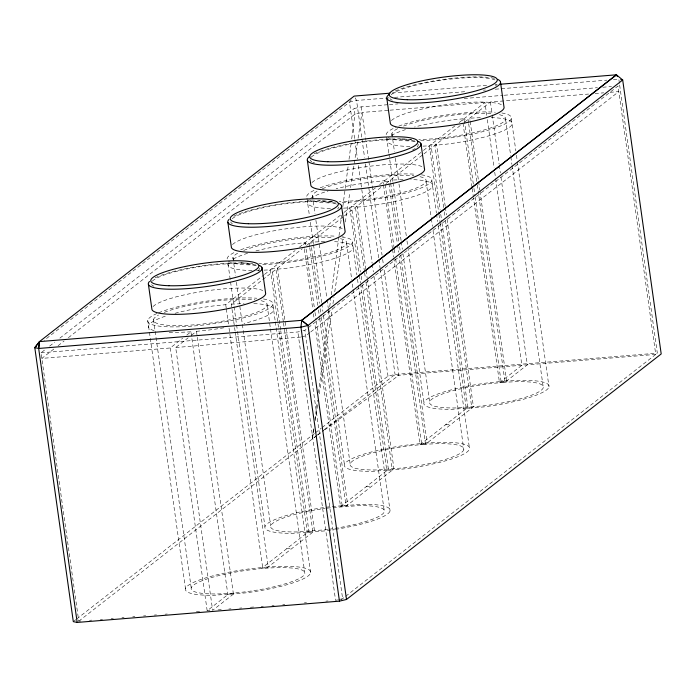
<?xml version="1.0" encoding="UTF-8"?>
<svg xmlns="http://www.w3.org/2000/svg" width="696" height="696" viewBox="0 0 696 696"><rect width="100%" height="100%" fill="white"/><g stroke="black" fill="none" stroke-linecap="round" stroke-linejoin="round"><path stroke-width="0.52" stroke-dasharray="3.48 2.61" d="M316.776 435.713L312.408 438.924L313.818 428.171M314.949 419.566L317.48 400.209M318.464 392.683L329.173 310.947M329.73 306.64L330.722 299.115M331.279 294.808L338.891 236.736M339.03 235.666L341.701 215.229M342.832 206.625L345.085 189.416M345.225 188.338L348.183 165.752M349.027 159.306L351.141 143.167M351.706 138.869L354.943 114.135L354.16 108.541L361.215 106.862L388.298 104.661M312.408 438.924L314.044 428.188M315.184 420.671L317.628 404.559M319.264 393.823L332.149 308.981M332.966 303.613L333.941 297.166M334.759 291.798L343.076 237.023M345.364 221.989L349.931 191.922M350.584 187.624L357.918 139.296M358.083 138.226L361.998 112.448L388.96 110.264M351.254 99.876L349.496 102.155L44.205 340.318M80.927 621.023L78.77 621.197L41.047 352.811L46.18 348.8M49.607 346.138L54.74 342.127M59.873 338.125L354.16 108.541M53.809 349.053L41.838 358.397L170.242 347.974L182.656 338.291M58.09 345.721L64.076 341.049M68.356 337.708L354.943 114.135L361.998 112.448M186.798 335.063L190.939 331.827L227.87 594.628M175.07 313.287A63.24 11.632 -8 0 1 214.342 305.831L225.739 304.683L263.662 275.094M264.506 274.433L295.069 250.595M299.341 247.263L343.137 213.098M343.972 212.437L375.396 187.929M379.668 184.597L422.603 151.102M423.446 150.44L454.862 125.933M459.134 122.6L484.938 102.469L486.748 115.345M170.242 347.974L207.173 610.775L228.436 594.184L233.9 593.74L212.637 610.331L175.705 347.53L188.172 337.804M191.504 335.211L196.489 331.313L207.886 330.165A63.24 11.632 -8 0 0 224.19 327.712M235.065 330.983L231.29 304.169L302.325 248.75M306.588 245.427L343.633 216.526M344.476 215.873L381.791 186.754M386.062 183.431L423.098 154.529M423.942 153.877L460.404 125.428M464.676 122.096L490.402 102.025L588.59 94.056M302.89 330.765L304.909 330.278L307.475 328.277M308.328 327.616L618.013 86.017L655.736 354.403L345.19 596.663M309.972 332.54L305.692 335.872L301.664 336.838M310.825 331.87L618.805 91.602L609.087 92.394M73.306 621.641L75.873 619.64M76.725 618.97L314.462 433.504M315.314 432.842L321.3 428.171M322.161 427.501L388.003 376.136L395.058 374.448L657.328 353.159L619.579 84.555M78.77 621.197L316.671 435.6M317.533 434.93L323.501 430.276M324.353 429.606L393.466 375.692L655.736 354.403M341.04 599.909L344.337 597.333M317.654 435.07L323.77 430.563M324.64 429.919L398.93 375.248L384.009 269.056M41.047 352.811L297.853 331.966L301.881 331M300.655 337.073L175.705 347.53M337.586 599.874L335.576 600.352L297.853 331.966M338.595 599.63L342.623 598.673L304.909 330.278M392.1 93.012L488.557 85.182M495.065 84.66L497.231 84.477M389.064 97.832L356.552 100.468L349.496 102.155L354.629 138.687M394.484 97.388L466.007 91.585M483.355 90.175L485.521 90.002M495.274 89.21L606.895 80.153M613.402 79.622L618.822 79.187L619.423 83.477M389.386 104.574L398.051 103.869M464.154 98.501L503.156 95.335M504.243 95.248L597.429 87.687M602.849 87.244L611.514 86.539M390.038 110.177L484.938 102.469M595.063 93.534L603.693 92.829M500.233 382.147L505.696 381.704M466.842 408.195L472.306 407.752M445.579 424.786L451.043 424.342M420.758 444.144L426.222 443.7M387.376 470.192L392.84 469.748M366.113 486.782L371.577 486.339M341.292 506.14L346.756 505.696M307.91 532.188L313.374 531.744M286.639 548.779L292.103 548.335M89.558 620.319L91.715 620.145M100.346 619.449L102.503 619.266M111.142 618.57L113.3 618.396M121.931 617.691L124.088 617.517M132.719 616.821L134.876 616.639M143.506 615.943L145.664 615.769M154.303 615.064L156.461 614.89M165.091 614.194L167.249 614.011M196.385 611.654L199.621 611.384M207.173 610.775L209.905 610.549M218.031 609.896L221.258 609.635M228.81 609.017L230.968 608.843M239.598 608.139L241.756 607.965M250.377 607.269L253.614 607.008M261.165 606.39L263.323 606.216M271.945 605.52L274.102 605.346M282.733 604.641L284.89 604.467M304.3 602.893L306.457 602.719M325.867 601.144L328.025 600.97M480.397 117.676L469.704 118.172L470 120.321M422.933 146.134L429.345 145.838L438.845 213.42M403.062 179.577L390.23 180.168L390.534 182.317M388.62 181.43L383.078 181.934L383.383 184.075M343.459 208.13L349.879 207.834L359.223 274.337M324.658 241.521L310.764 242.173L311.364 246.462M256.511 270.483L259.712 270.326M263.993 270.135L270.405 269.83L278.852 329.904M231.29 304.169L244.122 303.569M190.939 331.827L177.036 332.479A63.24 11.632 -8 0 1 167.423 332.34M355.125 97.84L356.552 100.468L361.833 138.078M511.299 118.529L515.849 150.936M516.458 155.234L517.206 160.593M517.363 161.663L549.013 386.924M505.566 119.251L510.699 155.756M510.847 156.826L511.899 164.343M512.056 165.422L543.289 387.646M490.402 102.025L492.055 113.831M492.211 114.901L499.145 164.239M499.293 165.317L500.346 172.826M500.955 177.115L527.333 364.826L505.026 382.226L478.639 194.515M487.348 119.634L494.134 167.901M494.734 172.19L495.491 177.558M495.639 178.628L521.87 365.269L499.484 382.73L473.55 198.238M470.157 121.391L478.448 180.386M478.596 181.465L479.805 190.043M479.953 191.113L506.636 380.973M468.547 122.653L468.095 119.434L462.553 119.938L472.045 187.511M468.695 123.723L477.134 183.787M477.291 184.866L478.491 193.445M473.341 184.118L464.145 118.694L452.757 119.843A63.24 11.632 -8 0 0 414.529 127.02M473.941 188.416L475.003 195.924M475.15 196.994L501.077 381.486M472.201 188.581L473.402 197.168M445.24 206.294L436.496 144.081L430.954 144.585L440.15 210.018M445.388 207.364L446.449 214.873M447.05 219.162L473.428 406.873L425.552 444.222L399.173 256.511M443.639 207.538L434.896 145.325L446.293 144.176A63.24 11.632 -8 0 0 507.723 128.456A63.24 11.632 -8 0 0 490.167 117.554M444.248 211.828L444.848 216.117M445.449 220.406L471.836 408.126M440.751 214.307L441.812 221.815M441.96 222.885L467.886 407.377L420.01 444.727L393.779 258.094M438.993 214.49L440.046 221.998M440.203 223.068L466.277 408.639M431.825 180.534L436.383 212.933M436.531 214.011L437.593 221.519M438.193 225.809L469.548 448.92M426.1 181.256L431.224 217.752M431.381 218.822L432.433 226.339M433.034 230.637L463.814 449.642M391.909 133.58L394.475 151.824M395.38 158.27L398.399 179.742M398.999 184.031L406.394 236.64M406.995 240.929L429.632 401.966M388.768 152.763L386.176 134.302A63.24 11.632 -8 0 1 396.172 127.159M388.925 153.833L392.84 181.726M392.996 182.796L401.131 240.72M401.288 241.79L402.34 249.299M402.94 253.588L423.899 402.688M390.682 183.387L398.973 242.382M399.582 246.68L400.183 250.969M400.783 255.258L427.161 442.969M388.925 183.57L397.364 243.644M397.512 244.714L398.573 252.222M394.171 248.263L384.679 180.69L373.282 181.839A63.24 11.632 -8 0 0 336.116 188.738M394.327 249.333L395.076 254.701M395.685 258.99L421.611 443.483M383.531 185.153L392.422 248.437M392.579 249.507L393.631 257.015M361.215 106.862L365.47 137.121M365.618 138.191L368.784 160.715M368.932 161.794L382.052 255.11M382.652 259.399L383.409 264.767M361.99 139.148L364.556 157.418M365.461 163.864L378.746 258.407M378.902 259.486L380.112 268.082M380.26 269.152L395.058 374.448M354.786 139.757L357.5 159.097M358.405 165.544L372.151 263.314M372.299 264.393L373.361 271.91M373.961 276.208L388.003 376.136M365.922 269.361L357.031 206.077L351.489 206.581L360.685 272.014M366.07 270.431L367.131 277.939M367.279 279.018L393.962 468.869L346.086 506.218L319.708 318.507M364.478 271.684L355.43 207.321L366.827 206.173A63.24 11.632 -8 0 0 428.257 190.452A63.24 11.632 -8 0 0 410.701 179.551M364.626 272.754L365.383 278.113M365.983 282.411L392.361 470.122M361.285 276.303L361.885 280.592M362.494 284.882L388.42 469.374L340.544 506.723L314.766 323.301M359.371 275.416L360.432 282.924M360.58 283.994L386.811 470.635M352.359 242.53L356.909 274.937M357.518 279.226L358.266 284.586M358.423 285.656L390.082 510.916M346.625 243.252L351.758 279.749M352.359 284.046L352.968 288.335M353.116 289.414L384.349 511.638M312.443 195.576L315.001 213.829M315.906 220.267L326.92 298.636M327.077 299.706L328.286 308.293M328.434 309.372L350.158 463.962M306.971 198.16L309.302 214.76M310.355 222.268L313.374 243.722M313.522 244.792L321.665 302.716M321.813 303.787L322.874 311.295M323.475 315.584L344.424 464.684M311.512 247.532L319.351 303.308M320.108 308.676L321.16 316.184M321.317 317.254L347.695 504.965M309.607 246.645L309.155 243.426L303.613 243.931L304.213 248.22M309.755 247.715L317.898 305.64M318.498 309.929L319.551 317.437M305.509 244.827L305.205 242.686L293.816 243.835A63.24 11.632 -8 0 0 253.509 251.569M306.11 249.116L314.853 311.329M315.01 312.408L316.062 319.916M316.21 320.986L342.145 505.479M304.361 249.29L312.808 309.363M313.409 313.652L314.009 317.941M283.35 321.874L275.964 269.317L287.352 268.169A63.24 11.632 -8 0 0 348.531 252.605A63.24 11.632 -8 0 0 332.27 241.582M283.498 322.953L312.895 532.118M280.61 329.721L272.014 268.578L277.556 268.073L314.496 530.865L267.281 567.701L261.818 568.145L308.954 531.37L280.758 330.791M279 330.974L307.336 532.631M272.893 304.526L275.181 320.839M275.329 321.917L310.607 572.912M267.16 305.248L270.326 327.79M270.474 328.86L304.874 573.635A57.446 10.571 -8 0 1 217.091 593.949A57.446 10.571 -8 0 1 222.172 574.8A57.446 10.571 -8 0 1 304.874 573.635M232.969 257.572L235.535 275.825M236.44 282.263L270.692 525.958M228.027 263.888L233.9 305.718M234.056 306.788L237.371 330.391M237.519 331.461L264.959 526.681M235.213 332.053L268.23 566.962M225.739 304.683L226.191 307.902M226.339 308.972L228.453 323.988M229.054 328.277L262.67 567.475M196.489 331.313L233.421 594.114M153.503 319.568L155.008 330.304M155.165 331.374L191.217 587.955M147.769 320.29L149.309 331.244M149.457 332.314L185.493 588.677M153.903 286.213A54.575 10.04 -8 0 1 151.571 284.586M152.285 281.193A54.575 10.04 -8 0 1 202.092 266.368A54.575 10.04 -8 0 1 256.537 265.915M259.19 268.151A54.575 10.04 -8 0 1 258.164 270.927M153.024 306.597A57.446 10.571 -8 0 1 205.459 290.998A57.446 10.571 -8 0 1 262.775 290.51M155.13 277.8A57.446 10.571 -8 0 1 252.77 263.749M263.436 298.975A63.24 11.632 -8 0 1 250.908 315.845A63.24 11.632 -8 0 1 168.989 326.842A63.24 11.632 -8 0 1 157.766 313.148M158.584 312.808A63.24 11.632 -8 0 1 256.85 298.227M253.814 303.613A63.24 11.632 -8 0 1 243.983 323.536M154.138 330.609A63.24 11.632 -8 0 1 167.005 315.645M261.009 300.681A57.446 10.571 -8 0 1 211.654 322.892A57.446 10.571 -8 0 1 158.497 315.036M164.256 312.4A57.446 10.571 -8 0 1 254.98 299.732M252.065 270.492A63.24 11.632 -8 0 1 229.297 261.879M233.169 259.095A63.24 11.632 -8 0 1 247.541 253.309M340.483 238.685A57.446 10.571 -8 0 1 327.912 253.161A57.446 10.571 -8 0 1 258.842 263.558M250.36 263.453A57.446 10.571 -8 0 1 239.12 262.14M234.143 260.191A57.446 10.571 -8 0 1 239.876 252.065M243.73 250.403A57.446 10.571 -8 0 1 332.053 237.527M328.825 529.282A57.446 10.571 -8 0 0 382.269 514.274A57.446 10.571 -8 0 0 358.475 505.644L330.452 507.749A57.446 10.571 -8 0 0 326.215 508.315M327.755 529.43A57.446 10.571 -8 0 1 324.588 529.847L296.566 531.953A57.446 10.571 -8 0 1 272.623 523.435A57.446 10.571 -8 0 1 325.145 508.463M233.847 216.178A57.446 10.571 -8 0 1 284.586 203.415A57.446 10.571 -8 0 1 335.437 202.353M338.726 207.025A54.575 10.04 -8 0 1 337.63 208.93M232.377 223.72A54.575 10.04 -8 0 1 230.724 221.972M232.273 218.701A54.575 10.04 -8 0 1 288.04 203.493A54.575 10.04 -8 0 1 338.343 205.537M232.499 244.6A57.446 10.571 -8 0 1 284.925 228.993A57.446 10.571 -8 0 1 342.241 228.514M341.91 236.823A63.24 11.632 -8 0 1 336.777 251.804A63.24 11.632 -8 0 1 261.818 264.715M255.719 264.889A63.24 11.632 -8 0 1 236.153 251.621M240.703 249.777A63.24 11.632 -8 0 1 336.316 236.231M335.559 529.351A63.24 11.632 -8 0 0 388.603 513.109A63.24 11.632 -8 0 0 361.598 504.322L330.748 506.636A63.24 11.632 -8 0 0 267.925 523.262A63.24 11.632 -8 0 0 293.442 533.275L324.293 530.961A63.24 11.632 -8 0 0 334.532 529.517M330.461 208.478A63.24 11.632 -8 0 1 308.772 199.882M310.459 198.473A63.24 11.632 -8 0 1 328.103 190.974M421.385 174.826A63.24 11.632 -8 0 1 416.251 189.808A63.24 11.632 -8 0 1 341.284 202.719M335.194 202.893A63.24 11.632 -8 0 1 309.372 199.978M306.71 196.298A63.24 11.632 -8 0 1 314.601 190.095M320.177 187.781A63.24 11.632 -8 0 1 415.79 174.235M419.949 176.688A57.446 10.571 -8 0 1 407.795 191.035A57.446 10.571 -8 0 1 339.274 201.544M331.827 201.527A57.446 10.571 -8 0 1 318.585 200.144M313.618 198.195A57.446 10.571 -8 0 1 318.359 190.556M322.344 188.746A57.446 10.571 -8 0 1 413.92 175.74M415.216 148.465A54.575 10.04 -8 0 1 412.467 150.066M314.514 162.812A54.575 10.04 -8 0 1 312.843 162.22M311.843 161.724A54.575 10.04 -8 0 1 310.19 159.976M311.216 157.2A54.575 10.04 -8 0 1 361.033 142.376A54.575 10.04 -8 0 1 415.477 141.923M418.131 144.159A54.575 10.04 -8 0 1 417.095 146.934M311.965 182.604A57.446 10.571 -8 0 1 369.985 166.231A57.446 10.571 -8 0 1 424.168 168.232M314.07 153.799A57.446 10.571 -8 0 1 411.71 139.757M499.415 114.692A57.446 10.571 -8 0 1 487.27 129.038A57.446 10.571 -8 0 1 418.74 139.548M411.301 139.531A57.446 10.571 -8 0 1 398.921 138.33M392.266 135.389A57.446 10.571 -8 0 1 397.825 128.56M403.558 126.063A57.446 10.571 -8 0 1 493.386 113.744M409.935 146.482A63.24 11.632 -8 0 1 387.646 138.582M391.317 135.563A63.24 11.632 -8 0 1 405.42 129.656M496.57 84.938A54.575 10.04 -8 0 1 495.422 85.947M392.309 100.224A54.575 10.04 -8 0 1 389.978 98.597M391.213 94.708A54.575 10.04 -8 0 1 441.664 80.214A54.575 10.04 -8 0 1 494.952 79.927M501.842 112.978A63.24 11.632 -8 0 1 494.708 128.151A63.24 11.632 -8 0 1 419.705 140.757M414.659 140.897A63.24 11.632 -8 0 1 388.098 137.59M398.73 126.133A63.24 11.632 -8 0 1 495.256 112.239M391.439 120.608A57.446 10.571 -8 0 1 447.589 104.478A57.446 10.571 -8 0 1 503.051 105.618M395.197 91.046A57.446 10.571 -8 0 1 447.067 78.961A57.446 10.571 -8 0 1 495.308 78.596M505.766 381.017L489.688 382.635A63.24 11.632 -8 0 0 426.865 399.269A63.24 11.632 -8 0 0 452.383 409.283L483.224 406.969A63.24 11.632 -8 0 0 546.047 390.334A63.24 11.632 -8 0 0 520.53 380.329L505.766 381.017M504 382.278L489.392 383.757A57.446 10.571 -8 0 0 432.32 398.86A57.446 10.571 -8 0 0 455.506 407.952L483.52 405.855A57.446 10.571 -8 0 0 540.592 390.743A57.446 10.571 -8 0 0 517.415 381.652L504 382.278M426.3 443.013L410.214 444.64A63.24 11.632 -8 0 0 347.391 461.265A63.24 11.632 -8 0 0 372.908 471.279L403.758 468.965A63.24 11.632 -8 0 0 466.581 452.339A63.24 11.632 -8 0 0 441.064 442.325L426.3 443.013M424.525 444.274L409.918 445.753A57.446 10.571 -8 0 0 352.855 460.856A57.446 10.571 -8 0 0 376.031 469.957L404.054 467.851A57.446 10.571 -8 0 0 461.117 452.748A57.446 10.571 -8 0 0 437.941 443.648L424.525 444.274M267.36 567.005L251.282 568.632A63.24 11.632 -8 0 0 188.459 585.258A63.24 11.632 -8 0 0 213.968 595.271L244.818 592.957A63.24 11.632 -8 0 0 307.641 576.332A63.24 11.632 -8 0 0 282.124 566.318L267.36 567.005"/><path stroke-width="1.04" d="M77.178 622.433L73.306 621.641L34.8 347.661L39.472 341.597L301.742 320.343L616.456 74.829L622.694 79.979L661.2 353.959L346.504 599.465L339.448 601.153L77.178 622.433L38.672 348.461L39.472 341.597L354.177 96.091L389.934 93.186M38.672 348.461L39.481 341.623L34.8 347.661L38.672 348.461L300.942 327.172L307.997 325.484L622.694 79.979L620.754 79.579M34.8 347.661L36.514 346.33M617.395 76.569L616.438 74.803L301.742 320.308L300.942 327.172L339.448 601.153M500.476 84.216L616.438 74.803M307.997 325.484L301.742 320.308L307.997 325.484L346.504 599.465M500.441 81.745L503.974 106.879A57.446 10.571 -8 0 1 450.46 125.41A57.446 10.571 -8 0 1 390.352 123.531L386.819 98.397M420.967 143.741L424.499 168.876A57.446 10.571 -8 0 1 370.985 187.407A57.446 10.571 -8 0 1 310.886 185.528L307.354 160.393M341.501 205.738L345.033 230.872A57.446 10.571 -8 0 1 291.52 249.403A57.446 10.571 -8 0 1 231.411 247.524L227.879 222.389M262.027 267.734L265.559 292.868A57.446 10.571 -8 0 1 212.054 311.399A57.446 10.571 -8 0 1 151.946 309.52L148.413 284.386M259.243 265.376A57.446 10.571 -8 0 1 208.522 286.265A57.446 10.571 -8 0 1 149.492 281.462M338.708 203.38A57.446 10.571 -8 0 1 287.987 224.269A57.446 10.571 -8 0 1 228.967 219.466M418.183 141.384A57.446 10.571 -8 0 1 364.982 162.62A57.446 10.571 -8 0 1 309.65 156.409M497.649 79.388A57.446 10.571 -8 0 1 444.448 100.624A57.446 10.571 -8 0 1 389.116 94.412M168.884 285.717A54.575 10.04 -8 0 0 257.764 268.134A54.575 10.04 -8 0 0 187.833 265.95A54.575 10.04 -8 0 0 168.884 285.717M248.35 223.72A54.575 10.04 -8 0 0 337.238 206.138A54.575 10.04 -8 0 0 267.308 203.954A54.575 10.04 -8 0 0 248.35 223.72M327.825 161.716A54.575 10.04 -8 0 0 416.704 144.142A54.575 10.04 -8 0 0 346.773 141.958A54.575 10.04 -8 0 0 327.825 161.716M407.29 99.719A54.575 10.04 -8 0 0 496.178 82.145A54.575 10.04 -8 0 0 426.248 79.962A54.575 10.04 -8 0 0 407.29 99.719"/></g></svg>
